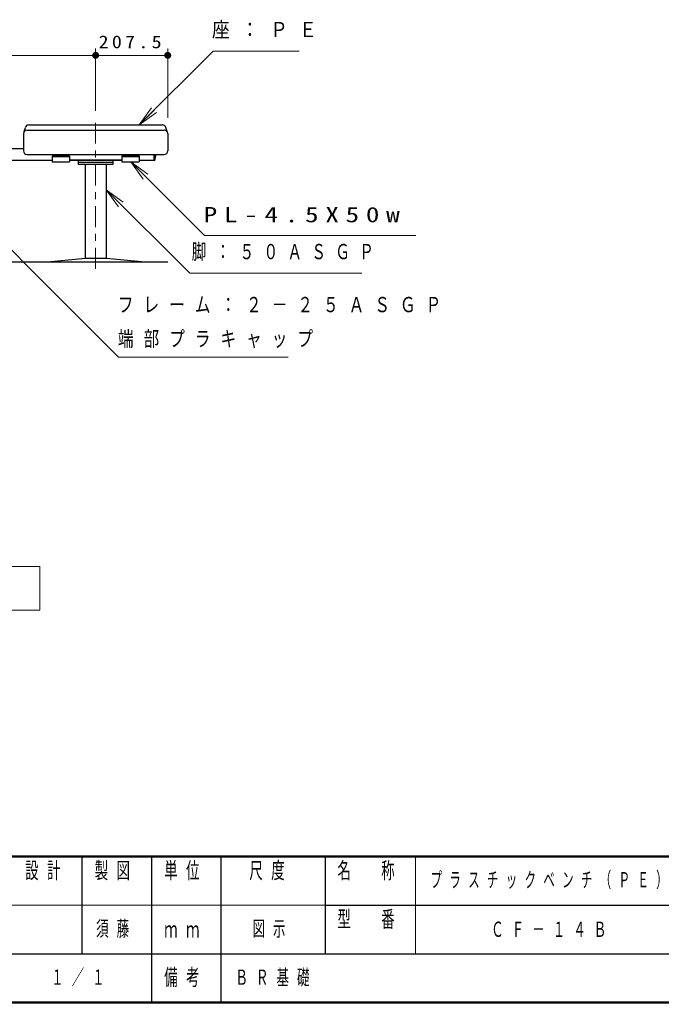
# Model space of a CAD drawing. Units: millimetres on the paper, scale 1:20. Extents: x -365 to 10, y -40 to 257.
# Drawn here: x -226.5 to -134.1, y 0 to 141.4 of the extents above; entities that cross this region are included whole.
import ezdxf

# ---------------------------------------------------------------- set-up
doc = ezdxf.new("R2010")
doc.units = ezdxf.units.MM
doc.linetypes.add('USER2', pattern=[6, 3, -1, 1, -1])
doc.layers.add('LY_1', color=7, linetype='Continuous', lineweight=25)
doc.layers.add('LY_2', color=7, linetype='Continuous', lineweight=13)
doc.styles.add('ＭＳ ゴシック', font='')
doc.styles.get('ＭＳ ゴシック').set_extended_font_data('MS Gothic')

# ---------------------------------------------------------------- blocks, each defined once
blk = doc.blocks.new('filled_dot')
at = {"color": 0, "linetype": 'Continuous', "lineweight": -2, "const_width": 1.25}
blk.add_lwpolyline([(-0.625, 0, 1), (0.625, 0, 1)], format="xyb", close=True, dxfattribs=at)

msp = doc.modelspace()

# ---------------------------------------------------------------- linework, layer by layer
at = {"layer": 'LY_1', "lineweight": 13}
for p, q in [((-215.523, 128.26), (-215.523, 137.26)), ((-205.148, 127.26), (-205.148, 137.26)), ((-286.773, 136.26), (-215.523, 136.26)), ((-215.523, 136.26), (-205.148, 136.26)), ((-209.238, 126.26), (-207.47, 128.735)), ((-209.238, 126.26), (-207.117, 128.382)), ((-206.763, 128.028), (-209.238, 126.26)), ((-208.695, 118.461), (-210.463, 120.935)), ((-210.463, 120.935), (-207.988, 119.168)), ((-210.463, 120.935), (-208.342, 118.814)), ((-212.243, 114.455), (-214.011, 116.93)), ((-214.011, 116.93), (-211.536, 115.162)), ((-214.011, 116.93), (-211.889, 114.808)), ((-223.548, 62.71), (-270.048, 62.71)), ((-223.548, 56.41), (-223.548, 62.71)), ((-270.048, 56.41), (-223.548, 56.41))]:
    msp.add_line(p, q, dxfattribs=at)
at = {"layer": 'LY_1'}
for p, q in [((-225.798, 125.31), (-225.629, 125.899)), ((-225.148, 126.26), (-205.898, 126.26)), ((-205.248, 125.31), (-205.418, 125.899)), ((-225.898, 125.01), (-225.898, 122.51)), ((-225.398, 125.51), (-205.648, 125.51)), ((-205.148, 125.01), (-205.148, 122.51)), ((-228.898, 122.86), (-225.898, 122.86)), ((-225.398, 122.01), (-205.648, 122.01)), ((-221.773, 121.79), (-219.273, 121.79)), ((-221.773, 121.79), (-221.773, 120.935)), ((-221.773, 121.732), (-219.273, 121.732)), ((-219.273, 121.79), (-219.273, 120.935)), ((-217.258, 122.01), (-213.781, 122.01)), ((-211.773, 121.79), (-209.273, 121.79)), ((-211.773, 121.79), (-211.773, 120.935)), ((-211.773, 121.732), (-209.273, 121.732)), ((-209.273, 121.79), (-209.273, 120.935)), ((-207.148, 122.01), (-207.148, 121.16)), ((-206.998, 122.01), (-206.998, 121.16)), ((-233.023, 121.16), (-221.773, 121.16)), ((-221.773, 120.935), (-219.273, 120.935)), ((-219.273, 121.16), (-211.773, 121.16)), ((-211.773, 121.16), (-219.273, 121.16)), ((-218.023, 121.16), (-218.023, 120.56)), ((-213.023, 121.16), (-218.023, 121.16)), ((-213.023, 120.86), (-218.023, 120.86)), ((-213.023, 120.56), (-218.023, 120.56)), ((-217.036, 120.56), (-217.036, 107.06)), ((-214.011, 120.56), (-214.011, 107.06)), ((-213.023, 121.16), (-213.023, 120.56)), ((-211.773, 120.935), (-209.273, 120.935)), ((-209.273, 121.16), (-206.998, 121.16)), ((-282.273, 106.56), (-205.123, 106.56)), ((-222.451, 106.56), (-216.964, 107.06)), ((-217.036, 107.06), (-214.011, 107.06)), ((-213.939, 107.06), (-208.451, 106.56))]:
    msp.add_line(p, q, dxfattribs=at)
at = {"layer": 'LY_1', "linetype": 'USER2', "lineweight": 13}
msp.add_line((-215.523, 105.56), (-215.523, 127.26), dxfattribs=at)
at = {"layer": 'LY_1', "lineweight": 13}
for points in [[(-209.238, 126.26), (-198.632, 136.867), (-186.214, 136.867)], [(-240.528, 121.135), (-212.244, 92.851), (-187.822, 92.851)], [(-210.463, 120.935), (-199.856, 110.329), (-169.439, 110.329)], [(-214.011, 116.93), (-201.99, 104.909), (-177.208, 104.909)]]:
    msp.add_lwpolyline(points, dxfattribs=at)
at = {"layer": 'LY_1'}
for centre, radius, start, end in [((-225.148, 125.76), 0.5, 89.99998, 163.92675), ((-205.898, 125.76), 0.5, 16.07321, 89.99998), ((-225.398, 125.01), 0.5, 89.99998, 179.99996), ((-205.648, 125.01), 0.5, 0, 89.99998), ((-225.398, 122.51), 0.5, 179.99996, 270), ((-209.331, 122.01), 2.483, 339.98399, 0), ((-205.648, 122.51), 0.5, 270.00002, 0)]:
    msp.add_arc(centre, radius, start, end, dxfattribs=at)
at = {"layer": 'LY_2', "lineweight": 50}
for p, q in [((-365, 21), (0, 21)), ((-365, 0), (0, 0))]:
    msp.add_line(p, q, dxfattribs=at)
at = {"layer": 'LY_2', "color": 211, "lineweight": 25}
for p, q in [((-217.5, 21), (-217.5, 7)), ((-207.5, 21), (-207.5, 0)), ((-197.5, 21), (-197.5, 7)), ((-182.5, 21), (-182.5, 7)), ((-182.5, 14), (-70, 14)), ((-237.5, 7), (0, 7))]:
    msp.add_line(p, q, dxfattribs=at)
at = {"layer": 'LY_2'}
for p, q in [((-169.5, 21), (-169.5, 7)), ((-237.5, 14), (-182.5, 14))]:
    msp.add_line(p, q, dxfattribs=at)
at = {"layer": 'LY_2', "lineweight": 25}
msp.add_line((-197.5, 7), (-197.5, 0), dxfattribs=at)

# ---------------------------------------------------------------- block references
at = {"layer": 'LY_1', "lineweight": 13, "xscale": 0.4, "yscale": 0.4, "rotation": 180}
for p in [(-215.523, 136.26), (-205.148, 136.26)]:
    msp.add_blockref('filled_dot', p, dxfattribs=at)

# ---------------------------------------------------------------- texts
at = {"layer": 'LY_1', "style": 'ＭＳ ゴシック'}
for s, insert, char_height, attachment_point in [('\\T1.64;\\W0.85;座：ＰＥ', (-198.78, 139.867), 2.199, 4), ('\\T1.33;\\W1.15;207.5', (-210.323, 137.26), 1.833, 8), ('\\T1.5;\\W1.3;PL-4.5X50w', (-199.973, 113.329), 2.199, 4), ('\\T1.64;\\W0.7;脚：５０ＡＳＧＰ', (-201.694, 107.909), 2.199, 4), ('\\T1.64;\\W0.75;フレーム：２－２５ＡＳＧＰ', (-212.317, 100.351), 2.199, 4), ('\\T1.64;\\W0.75;端部プラキャップ', (-212.317, 95.351), 2.199, 4), ('\\T1.64;\\W0.55;プラスチックベンチ（ＰＥ）', (-149.75, 17.5), 2.199, 5), ('\\T1.64;\\W0.6;須藤', (-212.5, 10.5), 2.199, 5), ('\\T1.64;\\W0.6;図示', (-190, 10.5), 2.199, 5), ('\\T1.64;\\W0.6;ＣＦ－１４Ｂ', (-149.75, 10.5), 2.199, 5), ('\\T1.64;\\W0.6;１／１', (-217.5, 3.5), 2.199, 5), ('\\T1.64;\\W0.6;ＢＲ基礎', (-189.5, 3.5), 2.199, 5)]:
    msp.add_mtext(s, dxfattribs=dict(at, insert=insert, char_height=char_height, attachment_point=attachment_point))
at = {"layer": 'LY_2', "color": 4, "char_height": 2.346, "style": 'ＭＳ ゴシック'}
for s, insert, attachment_point in [('\\T1.64;\\W0.6;設計', (-222.5, 20.167), 2), ('\\T1.64;\\W0.6;製図', (-212.5, 20.167), 2), ('\\T1.64;\\W0.6;単位', (-202.5, 20.167), 2), ('\\T1.64;\\W0.6;尺度', (-190.25, 20.167), 2), ('\\T1.64;\\W0.6;名\u3000称', (-176, 20.167), 2), ('\\T1.64;\\W0.6;型\u3000番', (-176, 13.167), 2), ('\\T1.64;\\W0.6;ｍｍ', (-202.5, 10.5), 5), ('\\T1.64;\\W0.6;備考', (-202.5, 3.5), 5)]:
    msp.add_mtext(s, dxfattribs=dict(at, insert=insert, attachment_point=attachment_point))

doc.saveas('drawing.dxf')
